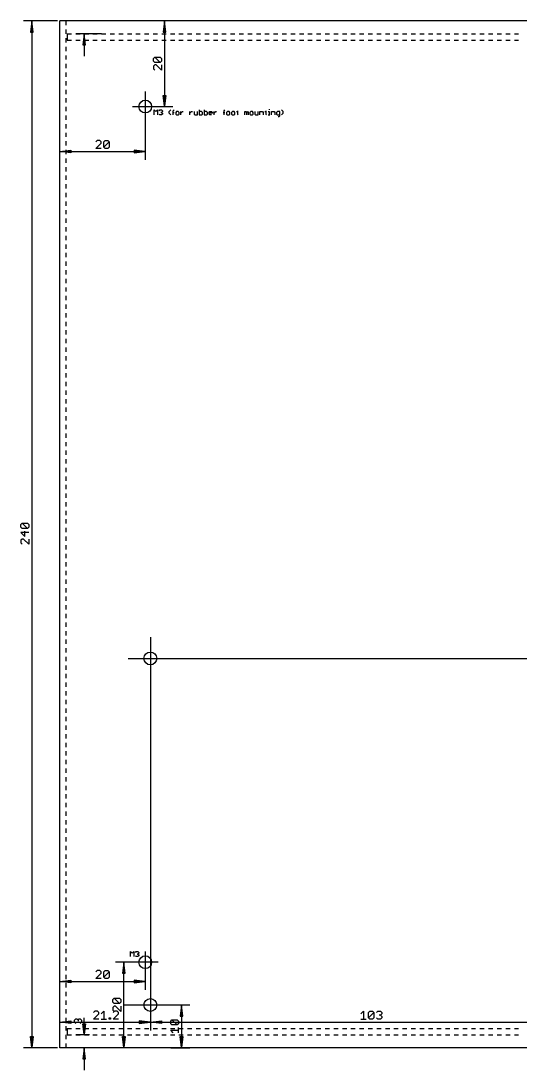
# Model space of a CAD drawing. Extents: x -279 to 630, y -429 to 128.
# Drawn here: x 330.9 to 447.6, y -285.2 to -40 of the extents above; entities that cross this region are included whole.
import ezdxf

# ---------------------------------------------------------------- set-up
doc = ezdxf.new("R2010")
doc.units = 0
doc.layers.add('20', color=7, linetype='CONTINUOUS')
doc.layers.add('47', color=140, linetype='CONTINUOUS')

msp = doc.modelspace()

# ---------------------------------------------------------------- linework, layer by layer
at = {"layer": '20'}
for p, q in [((341.5, -40), (340, -40)), ((340, -280), (340, -40)), ((628.5, -40), (341.5, -40)), ((341.5, -41.0083), (341.5, -40)), ((341.5, -43.0167), (341.5, -42.0083)), ((341.5, -45.025), (341.5, -44.0167)), ((341.75, -43), (342.7605, -43)), ((341.75, -43), (341.75, -44.5)), ((343.7605, -43), (344.771, -43)), ((345.771, -43), (346.7815, -43)), ((347.7815, -43), (348.792, -43)), ((349.792, -43), (350.8024, -43)), ((351.8024, -43), (352.8129, -43)), ((353.8129, -43), (354.8234, -43)), ((355.8234, -43), (356.8339, -43)), ((357.8339, -43), (358.8444, -43)), ((359.8444, -43), (360.8549, -43)), ((361.8549, -43), (362.8654, -43)), ((363.8654, -43), (364.8759, -43)), ((365.8759, -43), (366.8864, -43)), ((367.8864, -43), (368.8969, -43)), ((369.8969, -43), (370.9073, -43)), ((371.9073, -43), (372.9178, -43)), ((373.9178, -43), (374.9283, -43)), ((375.9283, -43), (376.9388, -43)), ((377.9388, -43), (378.9493, -43)), ((379.9493, -43), (380.9598, -43)), ((381.9598, -43), (382.9703, -43)), ((383.9703, -43), (384.9808, -43)), ((385.9808, -43), (386.9913, -43)), ((387.9913, -43), (389.0017, -43)), ((390.0017, -43), (391.0122, -43)), ((392.0122, -43), (393.0227, -43)), ((394.0227, -43), (395.0332, -43)), ((396.0332, -43), (397.0437, -43)), ((398.0437, -43), (399.0542, -43)), ((400.0542, -43), (401.0647, -43)), ((402.0647, -43), (403.0752, -43)), ((404.0752, -43), (405.0857, -43)), ((406.0857, -43), (407.0962, -43)), ((408.0962, -43), (409.1066, -43)), ((410.1066, -43), (411.1171, -43)), ((412.1171, -43), (413.1276, -43)), ((414.1276, -43), (415.1381, -43)), ((416.1381, -43), (417.1486, -43)), ((418.1486, -43), (419.1591, -43)), ((420.1591, -43), (421.1696, -43)), ((422.1696, -43), (423.1801, -43)), ((424.1801, -43), (425.1906, -43)), ((426.1906, -43), (427.2011, -43)), ((428.2011, -43), (429.2115, -43)), ((430.2115, -43), (431.222, -43)), ((432.222, -43), (433.2325, -43)), ((434.2325, -43), (435.243, -43)), ((436.243, -43), (437.2535, -43)), ((438.2535, -43), (439.264, -43)), ((440.264, -43), (441.2745, -43)), ((442.2745, -43), (443.285, -43)), ((444.285, -43), (445.2955, -43)), ((446.2955, -43), (447.3059, -43)), ((341.5, -47.0333), (341.5, -46.025)), ((341.75, -44.5), (342.7605, -44.5)), ((343.7605, -44.5), (344.771, -44.5)), ((345.771, -44.5), (346.7815, -44.5)), ((347.7815, -44.5), (348.792, -44.5)), ((349.792, -44.5), (350.8024, -44.5)), ((351.8024, -44.5), (352.8129, -44.5)), ((353.8129, -44.5), (354.8234, -44.5)), ((355.8234, -44.5), (356.8339, -44.5)), ((357.8339, -44.5), (358.8444, -44.5)), ((359.8444, -44.5), (360.8549, -44.5)), ((361.8549, -44.5), (362.8654, -44.5)), ((363.8654, -44.5), (364.8759, -44.5)), ((365.8759, -44.5), (366.8864, -44.5)), ((367.8864, -44.5), (368.8969, -44.5)), ((369.8969, -44.5), (370.9073, -44.5)), ((371.9073, -44.5), (372.9178, -44.5)), ((373.9178, -44.5), (374.9283, -44.5)), ((375.9283, -44.5), (376.9388, -44.5)), ((377.9388, -44.5), (378.9493, -44.5)), ((379.9493, -44.5), (380.9598, -44.5)), ((381.9598, -44.5), (382.9703, -44.5)), ((383.9703, -44.5), (384.9808, -44.5)), ((385.9808, -44.5), (386.9913, -44.5)), ((387.9913, -44.5), (389.0017, -44.5)), ((390.0017, -44.5), (391.0122, -44.5)), ((392.0122, -44.5), (393.0227, -44.5)), ((394.0227, -44.5), (395.0332, -44.5)), ((396.0332, -44.5), (397.0437, -44.5)), ((398.0437, -44.5), (399.0542, -44.5)), ((400.0542, -44.5), (401.0647, -44.5)), ((402.0647, -44.5), (403.0752, -44.5)), ((404.0752, -44.5), (405.0857, -44.5)), ((406.0857, -44.5), (407.0962, -44.5)), ((408.0962, -44.5), (409.1066, -44.5)), ((410.1066, -44.5), (411.1171, -44.5)), ((412.1171, -44.5), (413.1276, -44.5)), ((414.1276, -44.5), (415.1381, -44.5)), ((416.1381, -44.5), (417.1486, -44.5)), ((418.1486, -44.5), (419.1591, -44.5)), ((420.1591, -44.5), (421.1696, -44.5)), ((422.1696, -44.5), (423.1801, -44.5)), ((424.1801, -44.5), (425.1906, -44.5)), ((426.1906, -44.5), (427.2011, -44.5)), ((428.2011, -44.5), (429.2115, -44.5)), ((430.2115, -44.5), (431.222, -44.5)), ((432.222, -44.5), (433.2325, -44.5)), ((434.2325, -44.5), (435.243, -44.5)), ((436.243, -44.5), (437.2535, -44.5)), ((438.2535, -44.5), (439.264, -44.5)), ((440.264, -44.5), (441.2745, -44.5)), ((442.2745, -44.5), (443.285, -44.5)), ((444.285, -44.5), (445.2955, -44.5)), ((446.2955, -44.5), (447.3059, -44.5)), ((341.5, -49.0417), (341.5, -48.0333)), ((341.5, -51.05), (341.5, -50.0417)), ((341.5, -53.0583), (341.5, -52.05)), ((341.5, -55.0667), (341.5, -54.0583)), ((341.5, -57.075), (341.5, -56.0667)), ((341.5, -59.0833), (341.5, -58.075)), ((341.5, -61.0917), (341.5, -60.0833)), ((341.5, -63.1), (341.5, -62.0917)), ((341.5, -65.1083), (341.5, -64.1)), ((341.5, -67.1167), (341.5, -66.1083)), ((341.5, -69.125), (341.5, -68.1167)), ((341.5, -71.1333), (341.5, -70.125)), ((341.5, -73.1417), (341.5, -72.1333)), ((341.5, -75.15), (341.5, -74.1417)), ((341.5, -77.1583), (341.5, -76.15)), ((341.5, -79.1667), (341.5, -78.1583)), ((341.5, -81.175), (341.5, -80.1667)), ((341.5, -83.1833), (341.5, -82.175)), ((341.5, -85.1917), (341.5, -84.1833)), ((341.5, -87.2), (341.5, -86.1917)), ((341.5, -89.2083), (341.5, -88.2)), ((341.5, -91.2167), (341.5, -90.2083)), ((341.5, -93.225), (341.5, -92.2167)), ((341.5, -95.2333), (341.5, -94.225)), ((341.5, -97.2417), (341.5, -96.2333)), ((341.5, -99.25), (341.5, -98.2417)), ((341.5, -101.2583), (341.5, -100.25)), ((341.5, -103.2667), (341.5, -102.2583)), ((341.5, -105.275), (341.5, -104.2667)), ((341.5, -107.2833), (341.5, -106.275)), ((341.5, -109.2917), (341.5, -108.2833)), ((341.5, -111.3), (341.5, -110.2917)), ((341.5, -113.3083), (341.5, -112.3)), ((341.5, -115.3167), (341.5, -114.3083)), ((341.5, -117.325), (341.5, -116.3167)), ((341.5, -119.3333), (341.5, -118.325)), ((341.5, -121.3417), (341.5, -120.3333)), ((341.5, -123.35), (341.5, -122.3417)), ((341.5, -125.3583), (341.5, -124.35)), ((341.5, -127.3667), (341.5, -126.3583)), ((341.5, -129.375), (341.5, -128.3667)), ((341.5, -131.3833), (341.5, -130.375)), ((341.5, -133.3917), (341.5, -132.3833)), ((341.5, -135.4), (341.5, -134.3917)), ((341.5, -137.4083), (341.5, -136.4)), ((341.5, -139.4167), (341.5, -138.4083)), ((341.5, -141.425), (341.5, -140.4167)), ((341.5, -143.4333), (341.5, -142.425)), ((341.5, -145.4417), (341.5, -144.4333)), ((341.5, -147.45), (341.5, -146.4417)), ((341.5, -149.4583), (341.5, -148.45)), ((341.5, -151.4667), (341.5, -150.4583)), ((341.5, -153.475), (341.5, -152.4667)), ((341.5, -155.4833), (341.5, -154.475)), ((341.5, -157.4917), (341.5, -156.4833)), ((341.5, -159.5), (341.5, -158.4917)), ((341.5, -161.5083), (341.5, -160.5)), ((341.5, -163.5167), (341.5, -162.5083)), ((341.5, -165.525), (341.5, -164.5167)), ((341.5, -167.5333), (341.5, -166.525)), ((341.5, -169.5417), (341.5, -168.5333)), ((341.5, -171.55), (341.5, -170.5417)), ((341.5, -173.5583), (341.5, -172.55)), ((341.5, -175.5667), (341.5, -174.5583)), ((341.5, -177.575), (341.5, -176.5667)), ((341.5, -179.5833), (341.5, -178.575)), ((341.5, -181.5917), (341.5, -180.5833)), ((341.5, -183.6), (341.5, -182.5917)), ((341.5, -185.6083), (341.5, -184.6)), ((341.5, -187.6167), (341.5, -186.6083)), ((341.5, -189.625), (341.5, -188.6167)), ((341.5, -191.6333), (341.5, -190.625)), ((341.5, -193.6417), (341.5, -192.6333)), ((341.5, -195.65), (341.5, -194.6417)), ((341.5, -197.6583), (341.5, -196.65)), ((341.5, -199.6667), (341.5, -198.6583)), ((341.5, -201.675), (341.5, -200.6667)), ((341.5, -203.6833), (341.5, -202.675)), ((341.5, -205.6917), (341.5, -204.6833)), ((341.5, -207.7), (341.5, -206.6917)), ((341.5, -209.7083), (341.5, -208.7)), ((341.5, -211.7167), (341.5, -210.7083)), ((341.5, -213.725), (341.5, -212.7167)), ((341.5, -215.7333), (341.5, -214.725)), ((341.5, -217.7417), (341.5, -216.7333)), ((341.5, -219.75), (341.5, -218.7417)), ((341.5, -221.7583), (341.5, -220.75)), ((341.5, -223.7667), (341.5, -222.7583)), ((341.5, -225.775), (341.5, -224.7667)), ((341.5, -227.7833), (341.5, -226.775)), ((341.5, -229.7917), (341.5, -228.7833)), ((341.5, -231.8), (341.5, -230.7917)), ((341.5, -233.8083), (341.5, -232.8)), ((341.5, -235.8167), (341.5, -234.8083)), ((341.5, -237.825), (341.5, -236.8167)), ((341.5, -239.8333), (341.5, -238.825)), ((341.5, -241.8417), (341.5, -240.8333)), ((341.5, -243.85), (341.5, -242.8417)), ((341.5, -245.8583), (341.5, -244.85)), ((341.5, -247.8667), (341.5, -246.8583)), ((341.5, -249.875), (341.5, -248.8667)), ((341.5, -251.8833), (341.5, -250.875)), ((341.5, -253.8917), (341.5, -252.8833)), ((341.5, -255.9), (341.5, -254.8917)), ((341.5, -257.9083), (341.5, -256.9)), ((341.5, -259.9167), (341.5, -258.9083)), ((341.5, -261.925), (341.5, -260.9167)), ((341.5, -263.9333), (341.5, -262.925)), ((341.5, -265.9417), (341.5, -264.9333)), ((341.5, -267.95), (341.5, -266.9417)), ((341.5, -269.9583), (341.5, -268.95)), ((341.5, -271.9667), (341.5, -270.9583)), ((341.5, -273.975), (341.5, -272.9667)), ((341.5, -275.9833), (341.5, -274.975)), ((341.5, -277.9917), (341.5, -276.9833)), ((341.75, -275.5), (342.7605, -275.5)), ((341.75, -275.5), (341.75, -277)), ((341.75, -277), (342.7605, -277)), ((343.7605, -275.5), (344.771, -275.5)), ((343.7605, -277), (344.771, -277)), ((345.771, -275.5), (346.7815, -275.5)), ((345.771, -277), (346.7815, -277)), ((347.7815, -275.5), (348.792, -275.5)), ((347.7815, -277), (348.792, -277)), ((349.792, -275.5), (350.8024, -275.5)), ((349.792, -277), (350.8024, -277)), ((351.8024, -275.5), (352.8129, -275.5)), ((351.8024, -277), (352.8129, -277)), ((353.8129, -275.5), (354.8234, -275.5)), ((353.8129, -277), (354.8234, -277)), ((355.8234, -275.5), (356.8339, -275.5)), ((355.8234, -277), (356.8339, -277)), ((357.8339, -275.5), (358.8444, -275.5)), ((357.8339, -277), (358.8444, -277)), ((359.8444, -275.5), (360.8549, -275.5)), ((359.8444, -277), (360.8549, -277)), ((361.8549, -275.5), (362.8654, -275.5)), ((361.8549, -277), (362.8654, -277)), ((363.8654, -275.5), (364.8759, -275.5)), ((363.8654, -277), (364.8759, -277)), ((365.8759, -275.5), (366.8864, -275.5)), ((365.8759, -277), (366.8864, -277)), ((367.8864, -275.5), (368.8969, -275.5)), ((367.8864, -277), (368.8969, -277)), ((369.8969, -275.5), (370.9073, -275.5)), ((369.8969, -277), (370.9073, -277)), ((371.9073, -275.5), (372.9178, -275.5)), ((371.9073, -277), (372.9178, -277)), ((373.9178, -275.5), (374.9283, -275.5)), ((373.9178, -277), (374.9283, -277)), ((375.9283, -275.5), (376.9388, -275.5)), ((375.9283, -277), (376.9388, -277)), ((377.9388, -275.5), (378.9493, -275.5)), ((377.9388, -277), (378.9493, -277)), ((379.9493, -275.5), (380.9598, -275.5)), ((379.9493, -277), (380.9598, -277)), ((381.9598, -275.5), (382.9703, -275.5)), ((381.9598, -277), (382.9703, -277)), ((383.9703, -275.5), (384.9808, -275.5)), ((383.9703, -277), (384.9808, -277)), ((385.9808, -275.5), (386.9913, -275.5)), ((385.9808, -277), (386.9913, -277)), ((387.9913, -275.5), (389.0017, -275.5)), ((387.9913, -277), (389.0017, -277)), ((390.0017, -275.5), (391.0122, -275.5)), ((390.0017, -277), (391.0122, -277)), ((392.0122, -275.5), (393.0227, -275.5)), ((392.0122, -277), (393.0227, -277)), ((394.0227, -275.5), (395.0332, -275.5)), ((394.0227, -277), (395.0332, -277)), ((396.0332, -275.5), (397.0437, -275.5)), ((396.0332, -277), (397.0437, -277)), ((398.0437, -275.5), (399.0542, -275.5)), ((398.0437, -277), (399.0542, -277)), ((400.0542, -275.5), (401.0647, -275.5)), ((400.0542, -277), (401.0647, -277)), ((402.0647, -275.5), (403.0752, -275.5)), ((402.0647, -277), (403.0752, -277)), ((404.0752, -275.5), (405.0857, -275.5)), ((404.0752, -277), (405.0857, -277)), ((406.0857, -275.5), (407.0962, -275.5)), ((406.0857, -277), (407.0962, -277)), ((408.0962, -275.5), (409.1066, -275.5)), ((408.0962, -277), (409.1066, -277)), ((410.1066, -275.5), (411.1171, -275.5)), ((410.1066, -277), (411.1171, -277)), ((412.1171, -275.5), (413.1276, -275.5)), ((412.1171, -277), (413.1276, -277)), ((414.1276, -275.5), (415.1381, -275.5)), ((414.1276, -277), (415.1381, -277)), ((416.1381, -275.5), (417.1486, -275.5)), ((416.1381, -277), (417.1486, -277)), ((418.1486, -275.5), (419.1591, -275.5)), ((418.1486, -277), (419.1591, -277)), ((420.1591, -275.5), (421.1696, -275.5)), ((420.1591, -277), (421.1696, -277)), ((422.1696, -275.5), (423.1801, -275.5)), ((422.1696, -277), (423.1801, -277)), ((424.1801, -275.5), (425.1906, -275.5)), ((424.1801, -277), (425.1906, -277)), ((426.1906, -275.5), (427.2011, -275.5)), ((426.1906, -277), (427.2011, -277)), ((428.2011, -275.5), (429.2115, -275.5)), ((428.2011, -277), (429.2115, -277)), ((430.2115, -275.5), (431.222, -275.5)), ((430.2115, -277), (431.222, -277)), ((432.222, -275.5), (433.2325, -275.5)), ((432.222, -277), (433.2325, -277)), ((434.2325, -275.5), (435.243, -275.5)), ((434.2325, -277), (435.243, -277)), ((436.243, -275.5), (437.2535, -275.5)), ((436.243, -277), (437.2535, -277)), ((438.2535, -275.5), (439.264, -275.5)), ((438.2535, -277), (439.264, -277)), ((440.264, -275.5), (441.2745, -275.5)), ((440.264, -277), (441.2745, -277)), ((442.2745, -275.5), (443.285, -275.5)), ((442.2745, -277), (443.285, -277)), ((444.285, -275.5), (445.2955, -275.5)), ((444.285, -277), (445.2955, -277)), ((446.2955, -275.5), (447.3059, -275.5)), ((446.2955, -277), (447.3059, -277)), ((341.5, -280), (341.5, -278.9917)), ((341.5, -280), (340, -280)), ((628.5, -280), (341.5, -280))]:
    msp.add_line(p, q, dxfattribs=at)
for centre in [(360, -60), (361.2, -189), (360, -260), (361.2, -270)]:
    msp.add_circle(centre, 1.5, dxfattribs=at)
at = {"layer": '47'}
for p, q in [((339.5, -40), (331.55, -40)), ((333.5, -40.065), (333.1808, -42.6)), ((333.5, -40.065), (333.24, -42.6)), ((333.5, -40.065), (333.37, -42.6)), ((333.5, -40.065), (333.5, -279.935)), ((333.8192, -42.6), (333.5, -40.065)), ((333.63, -42.6), (333.5, -40.065)), ((333.76, -42.6), (333.5, -40.065)), ((347, -40), (343.8, -40)), ((370.5, -40), (362.55, -40)), ((364.5, -40.065), (364.1808, -42.6)), ((364.5, -40.065), (364.24, -42.6)), ((364.5, -40.065), (364.37, -42.6)), ((364.5, -40.065), (364.5, -59.935)), ((364.8192, -42.6), (364.5, -40.065)), ((364.63, -42.6), (364.5, -40.065)), ((364.76, -42.6), (364.5, -40.065)), ((333.1808, -42.6), (333.8192, -42.6)), ((349.75, -43), (343.8, -43)), ((345.75, -43.065), (345.4308, -45.6)), ((345.75, -43.065), (345.49, -45.6)), ((345.75, -43.065), (345.62, -45.6)), ((345.75, -43.065), (345.75, -48.2)), ((346.0692, -45.6), (345.75, -43.065)), ((345.88, -45.6), (345.75, -43.065)), ((346.01, -45.6), (345.75, -43.065)), ((364.1808, -42.6), (364.8192, -42.6)), ((345.4308, -45.6), (346.0692, -45.6)), ((361.9446, -48.7509), (362.2528, -48.4427)), ((361.9446, -49.3673), (361.9446, -48.7509)), ((362.2528, -48.4427), (363.4856, -48.4427)), ((363.4856, -49.6755), (362.2528, -48.4427)), ((363.4856, -48.4427), (363.7938, -48.7509)), ((363.7938, -48.7509), (363.7938, -49.3673)), ((362.2528, -49.6755), (361.9446, -49.3673)), ((362.2528, -50.2843), (361.9446, -50.5925)), ((361.9446, -50.5925), (361.9446, -51.2089)), ((361.9446, -51.2089), (362.2528, -51.5171)), ((363.4856, -49.6755), (362.2528, -49.6755)), ((362.561, -50.2843), (362.2528, -50.2843)), ((363.7938, -51.5171), (362.561, -50.2843)), ((363.7938, -49.3673), (363.4856, -49.6755)), ((363.7938, -50.2843), (363.7938, -51.5171)), ((360, -56.5), (360, -72.45)), ((364.5, -59.935), (364.1808, -57.4)), ((364.1808, -57.4), (364.8192, -57.4)), ((364.5, -59.935), (364.24, -57.4)), ((364.5, -59.935), (364.37, -57.4)), ((364.8192, -57.4), (364.5, -59.935)), ((364.63, -57.4), (364.5, -59.935)), ((364.76, -57.4), (364.5, -59.935)), ((357, -60), (366.45, -60)), ((362.0508, -61.9492), (362.0508, -60.7798)), ((362.0508, -60.7798), (362.4406, -61.1696)), ((362.4406, -61.1696), (362.8304, -60.7798)), ((362.8304, -60.7798), (362.8304, -61.9492)), ((363.2202, -60.9747), (363.4151, -60.7798)), ((363.4151, -60.7798), (363.8049, -60.7798)), ((363.8049, -60.7798), (363.9998, -60.9747)), ((363.9998, -61.1696), (363.8049, -61.3645)), ((363.9998, -60.9747), (363.9998, -61.1696)), ((365.559, -61.1696), (365.9488, -60.7798)), ((365.559, -61.5594), (365.559, -61.1696)), ((366.5335, -60.9747), (366.7284, -60.7798)), ((366.5335, -61.9492), (366.5335, -60.9747)), ((367.3131, -61.1696), (367.1182, -61.3645)), ((367.7029, -61.1696), (367.3131, -61.1696)), ((367.8978, -61.3645), (367.7029, -61.1696)), ((368.2876, -61.9492), (368.2876, -61.1696)), ((368.2876, -61.5594), (368.6774, -61.1696)), ((368.6774, -61.1696), (368.8723, -61.1696)), ((370.4315, -61.9492), (370.4315, -61.1696)), ((370.4315, -61.5594), (370.8213, -61.1696)), ((370.8213, -61.1696), (371.0162, -61.1696)), ((371.406, -61.1696), (371.406, -61.7543)), ((372.1856, -61.9492), (372.1856, -61.1696)), ((372.5754, -60.7798), (372.5754, -61.9492)), ((373.1601, -61.1696), (372.5754, -61.1696)), ((373.355, -61.3645), (373.1601, -61.1696)), ((373.7448, -60.7798), (373.7448, -61.9492)), ((374.3295, -61.1696), (373.7448, -61.1696)), ((374.5244, -61.3645), (374.3295, -61.1696)), ((374.9142, -61.3645), (375.1091, -61.1696)), ((375.1091, -61.1696), (375.4989, -61.1696)), ((375.4989, -61.1696), (375.6938, -61.3645)), ((376.0836, -61.9492), (376.0836, -61.1696)), ((376.0836, -61.5594), (376.4734, -61.1696)), ((376.4734, -61.1696), (376.6683, -61.1696)), ((378.4223, -60.9747), (378.6173, -60.7798)), ((378.4223, -61.9492), (378.4223, -60.9747)), ((379.2019, -61.1696), (379.007, -61.3645)), ((379.5917, -61.1696), (379.2019, -61.1696)), ((379.7866, -61.3645), (379.5917, -61.1696)), ((380.3713, -61.1696), (380.1764, -61.3645)), ((380.7611, -61.1696), (380.3713, -61.1696)), ((380.956, -61.3645), (380.7611, -61.1696)), ((381.3458, -61.1696), (381.7356, -61.1696)), ((381.5407, -60.9747), (381.5407, -61.7543)), ((383.2948, -61.9492), (383.2948, -61.1696)), ((383.2948, -61.1696), (383.4897, -61.1696)), ((383.4897, -61.1696), (383.6846, -61.3645)), ((383.6846, -61.3645), (383.8795, -61.1696)), ((383.8795, -61.1696), (384.0744, -61.3645)), ((384.6591, -61.1696), (384.4642, -61.3645)), ((385.0489, -61.1696), (384.6591, -61.1696)), ((385.2438, -61.3645), (385.0489, -61.1696)), ((385.6336, -61.1696), (385.6336, -61.7543)), ((386.4132, -61.9492), (386.4132, -61.1696)), ((386.803, -61.9492), (386.803, -61.1696)), ((386.803, -61.1696), (387.3877, -61.1696)), ((387.3877, -61.1696), (387.5826, -61.3645)), ((387.9724, -61.1696), (388.3622, -61.1696)), ((388.1673, -60.9747), (388.1673, -61.7543)), ((388.752, -61.1696), (388.9469, -61.1696)), ((388.9469, -60.5849), (388.9469, -60.7798)), ((388.9469, -61.1696), (388.9469, -61.9492)), ((389.5316, -61.9492), (389.5316, -61.1696)), ((389.5316, -61.1696), (390.1163, -61.1696)), ((390.1163, -61.1696), (390.3112, -61.3645)), ((390.8959, -61.1696), (390.701, -61.3645)), ((391.4806, -61.1696), (390.8959, -61.1696)), ((391.4806, -62.1441), (391.4806, -61.1696)), ((392.2602, -61.1696), (391.8704, -60.7798)), ((392.2602, -61.5594), (392.2602, -61.1696)), ((363.4151, -61.9492), (363.2202, -61.7543)), ((363.8049, -61.9492), (363.4151, -61.9492)), ((363.8049, -61.3645), (363.61, -61.3645)), ((363.8049, -61.3645), (363.9998, -61.5594)), ((363.9998, -61.7543), (363.8049, -61.9492)), ((363.9998, -61.5594), (363.9998, -61.7543)), ((365.9488, -61.9492), (365.559, -61.5594)), ((366.3386, -61.3645), (366.7284, -61.3645)), ((367.1182, -61.3645), (367.1182, -61.7543)), ((367.1182, -61.7543), (367.3131, -61.9492)), ((367.3131, -61.9492), (367.7029, -61.9492)), ((367.7029, -61.9492), (367.8978, -61.7543)), ((367.8978, -61.7543), (367.8978, -61.3645)), ((371.406, -61.7543), (371.6009, -61.9492)), ((371.6009, -61.9492), (372.1856, -61.9492)), ((372.5754, -61.9492), (373.1601, -61.9492)), ((373.1601, -61.9492), (373.355, -61.7543)), ((373.355, -61.7543), (373.355, -61.3645)), ((373.7448, -61.9492), (374.3295, -61.9492)), ((374.3295, -61.9492), (374.5244, -61.7543)), ((374.5244, -61.7543), (374.5244, -61.3645)), ((374.9142, -61.7543), (374.9142, -61.3645)), ((375.6938, -61.5594), (374.9142, -61.5594)), ((375.1091, -61.9492), (374.9142, -61.7543)), ((375.4989, -61.9492), (375.1091, -61.9492)), ((375.6938, -61.3645), (375.6938, -61.5594)), ((378.2275, -61.3645), (378.6173, -61.3645)), ((379.007, -61.3645), (379.007, -61.7543)), ((379.007, -61.7543), (379.2019, -61.9492)), ((379.2019, -61.9492), (379.5917, -61.9492)), ((379.5917, -61.9492), (379.7866, -61.7543)), ((379.7866, -61.7543), (379.7866, -61.3645)), ((380.1764, -61.3645), (380.1764, -61.7543)), ((380.1764, -61.7543), (380.3713, -61.9492)), ((380.3713, -61.9492), (380.7611, -61.9492)), ((380.7611, -61.9492), (380.956, -61.7543)), ((380.956, -61.7543), (380.956, -61.3645)), ((381.5407, -61.7543), (381.7356, -61.9492)), ((383.6846, -61.3645), (383.6846, -61.9492)), ((384.0744, -61.3645), (384.0744, -61.9492)), ((384.4642, -61.3645), (384.4642, -61.7543)), ((384.4642, -61.7543), (384.6591, -61.9492)), ((384.6591, -61.9492), (385.0489, -61.9492)), ((385.0489, -61.9492), (385.2438, -61.7543)), ((385.2438, -61.7543), (385.2438, -61.3645)), ((385.6336, -61.7543), (385.8285, -61.9492)), ((385.8285, -61.9492), (386.4132, -61.9492)), ((387.5826, -61.3645), (387.5826, -61.9492)), ((388.1673, -61.7543), (388.3622, -61.9492)), ((388.752, -61.9492), (389.1418, -61.9492)), ((390.3112, -61.3645), (390.3112, -61.9492)), ((390.701, -61.3645), (390.701, -61.7543)), ((390.701, -61.7543), (390.8959, -61.9492)), ((390.8959, -61.9492), (391.4806, -61.9492)), ((391.0908, -62.339), (391.2857, -62.339)), ((391.2857, -62.339), (391.4806, -62.1441)), ((391.8704, -61.9492), (392.2602, -61.5594)), ((340, -71), (340, -68.55)), ((348.7911, -67.9446), (348.4829, -68.2528)), ((348.4829, -69.7938), (349.7157, -68.561)), ((349.4075, -67.9446), (348.7911, -67.9446)), ((349.7157, -68.2528), (349.4075, -67.9446)), ((349.7157, -68.561), (349.7157, -68.2528)), ((350.3245, -68.2528), (350.6327, -67.9446)), ((350.3245, -69.4856), (350.3245, -68.2528)), ((350.3245, -69.4856), (351.5573, -68.2528)), ((350.6327, -67.9446), (351.2491, -67.9446)), ((351.2491, -67.9446), (351.5573, -68.2528)), ((351.5573, -68.2528), (351.5573, -69.4856)), ((340.065, -70.5), (342.6, -70.1808)), ((340.065, -70.5), (342.6, -70.24)), ((340.065, -70.5), (342.6, -70.37)), ((340.065, -70.5), (359.935, -70.5)), ((342.6, -70.8192), (340.065, -70.5)), ((342.6, -70.63), (340.065, -70.5)), ((342.6, -70.76), (340.065, -70.5)), ((342.6, -70.1808), (342.6, -70.8192)), ((349.7157, -69.7938), (348.4829, -69.7938)), ((350.6327, -69.7938), (350.3245, -69.4856)), ((351.2491, -69.7938), (350.6327, -69.7938)), ((351.5573, -69.4856), (351.2491, -69.7938)), ((359.935, -70.5), (357.4, -70.1808)), ((357.4, -70.1808), (357.4, -70.8192)), ((359.935, -70.5), (357.4, -70.24)), ((359.935, -70.5), (357.4, -70.37)), ((357.4, -70.8192), (359.935, -70.5)), ((357.4, -70.63), (359.935, -70.5)), ((357.4, -70.76), (359.935, -70.5)), ((330.9446, -157.7082), (331.2528, -157.4)), ((330.9446, -158.3246), (330.9446, -157.7082)), ((331.2528, -158.6328), (330.9446, -158.3246)), ((331.2528, -157.4), (332.4856, -157.4)), ((332.4856, -158.6328), (331.2528, -157.4)), ((332.4856, -158.6328), (331.2528, -158.6328)), ((331.8692, -160.4744), (331.8692, -159.2416)), ((332.4856, -157.4), (332.7938, -157.7082)), ((332.7938, -158.3246), (332.4856, -158.6328)), ((332.7938, -157.7082), (332.7938, -158.3246)), ((332.7938, -159.5498), (330.9446, -159.5498)), ((330.9446, -159.5498), (331.8692, -160.4744)), ((331.2528, -161.0832), (330.9446, -161.3913)), ((330.9446, -161.3913), (330.9446, -162.0077)), ((331.561, -161.0832), (331.2528, -161.0832)), ((332.7938, -162.3159), (331.561, -161.0832)), ((332.7938, -161.0832), (332.7938, -162.3159)), ((330.9446, -162.0077), (331.2528, -162.3159)), ((361.2, -184), (361.2, -275.95)), ((356, -189), (470.95, -189)), ((356.5508, -258.6992), (356.5508, -257.5298)), ((356.5508, -257.5298), (356.9406, -257.9196)), ((356.9406, -257.9196), (357.3304, -257.5298)), ((357.3304, -257.5298), (357.3304, -258.6992)), ((357.7202, -257.7247), (357.9151, -257.5298)), ((357.9151, -258.6992), (357.7202, -258.5043)), ((357.9151, -257.5298), (358.3049, -257.5298)), ((358.3049, -258.6992), (357.9151, -258.6992)), ((358.3049, -258.1145), (358.11, -258.1145)), ((358.3049, -257.5298), (358.4998, -257.7247)), ((358.4998, -257.9196), (358.3049, -258.1145)), ((358.3049, -258.1145), (358.4998, -258.3094)), ((358.4998, -258.5043), (358.3049, -258.6992)), ((358.4998, -257.7247), (358.4998, -257.9196)), ((358.4998, -258.3094), (358.4998, -258.5043)), ((360, -257.5), (360, -266.45)), ((348.7911, -261.9446), (348.4829, -262.2528)), ((349.4075, -261.9446), (348.7911, -261.9446)), ((349.7157, -262.2528), (349.4075, -261.9446)), ((349.7157, -262.561), (349.7157, -262.2528)), ((350.3245, -262.2528), (350.6327, -261.9446)), ((350.3245, -263.4856), (350.3245, -262.2528)), ((350.3245, -263.4856), (351.5573, -262.2528)), ((350.6327, -261.9446), (351.2491, -261.9446)), ((351.2491, -261.9446), (351.5573, -262.2528)), ((351.5573, -262.2528), (351.5573, -263.4856)), ((363, -260), (353.05, -260)), ((355, -260.065), (354.6808, -262.6)), ((355, -260.065), (354.74, -262.6)), ((355, -260.065), (354.87, -262.6)), ((355, -279.935), (355, -260.065)), ((355.3192, -262.6), (355, -260.065)), ((355.13, -262.6), (355, -260.065)), ((355.26, -262.6), (355, -260.065)), ((340, -265), (340, -262.55)), ((340.065, -264.5), (342.6, -264.1808)), ((340.065, -264.5), (342.6, -264.24)), ((340.065, -264.5), (342.6, -264.37)), ((340.065, -264.5), (359.935, -264.5)), ((342.6, -264.8192), (340.065, -264.5)), ((342.6, -264.63), (340.065, -264.5)), ((342.6, -264.76), (340.065, -264.5)), ((342.6, -264.1808), (342.6, -264.8192)), ((348.4829, -263.7938), (349.7157, -262.561)), ((349.7157, -263.7938), (348.4829, -263.7938)), ((350.6327, -263.7938), (350.3245, -263.4856)), ((351.2491, -263.7938), (350.6327, -263.7938)), ((351.5573, -263.4856), (351.2491, -263.7938)), ((354.6808, -262.6), (355.3192, -262.6)), ((359.935, -264.5), (357.4, -264.1808)), ((357.4, -264.1808), (357.4, -264.8192)), ((359.935, -264.5), (357.4, -264.24)), ((359.935, -264.5), (357.4, -264.37)), ((357.4, -264.8192), (359.935, -264.5)), ((357.4, -264.63), (359.935, -264.5)), ((357.4, -264.76), (359.935, -264.5)), ((361.2, -264), (361.2, -275.95)), ((352.4446, -268.7509), (352.7528, -268.4427)), ((352.4446, -269.3673), (352.4446, -268.7509)), ((352.7528, -269.6755), (352.4446, -269.3673)), ((352.7528, -268.4427), (353.9856, -268.4427)), ((353.9856, -269.6755), (352.7528, -268.4427)), ((353.9856, -269.6755), (352.7528, -269.6755)), ((353.9856, -268.4427), (354.2938, -268.7509)), ((354.2938, -269.3673), (353.9856, -269.6755)), ((354.2938, -268.7509), (354.2938, -269.3673)), ((340, -277), (340, -272.05)), ((348.1951, -271.4446), (347.8869, -271.7528)), ((347.8869, -273.2938), (349.1197, -272.061)), ((348.8115, -271.4446), (348.1951, -271.4446)), ((349.1197, -271.7528), (348.8115, -271.4446)), ((349.1197, -272.061), (349.1197, -271.7528)), ((349.7284, -272.061), (350.3448, -271.4446)), ((350.3448, -271.4446), (350.3448, -273.2938)), ((352.7528, -270.2843), (352.4446, -270.5925)), ((352.4446, -270.5925), (352.4446, -271.2089)), ((352.4446, -271.2089), (352.7528, -271.5171)), ((352.799, -271.4446), (352.4908, -271.7528)), ((352.4908, -273.2938), (353.7236, -272.061)), ((353.061, -270.2843), (352.7528, -270.2843)), ((353.4154, -271.4446), (352.799, -271.4446)), ((354.2938, -271.5171), (353.061, -270.2843)), ((353.7236, -271.7528), (353.4154, -271.4446)), ((353.7236, -272.061), (353.7236, -271.7528)), ((354.2938, -270.2843), (354.2938, -271.5171)), ((355, -270), (370.45, -270)), ((368.5, -270.065), (368.1808, -272.6)), ((368.5, -270.065), (368.24, -272.6)), ((368.5, -270.065), (368.37, -272.6)), ((368.5, -270.065), (368.5, -279.935)), ((368.8192, -272.6), (368.5, -270.065)), ((368.63, -272.6), (368.5, -270.065)), ((368.76, -272.6), (368.5, -270.065)), ((410.3841, -272.061), (411.0005, -271.4446)), ((411.0005, -271.4446), (411.0005, -273.2938)), ((412.2256, -271.7528), (412.5338, -271.4446)), ((412.2256, -272.9856), (412.2256, -271.7528)), ((412.2256, -272.9856), (413.4584, -271.7528)), ((412.5338, -271.4446), (413.1502, -271.4446)), ((413.1502, -271.4446), (413.4584, -271.7528)), ((413.4584, -271.7528), (413.4584, -272.9856)), ((414.0672, -271.7528), (414.3754, -271.4446)), ((414.3754, -271.4446), (414.9918, -271.4446)), ((414.9918, -271.4446), (415.3, -271.7528)), ((415.3, -272.061), (414.9918, -272.3692)), ((415.3, -271.7528), (415.3, -272.061)), ((340.065, -274), (342.6, -273.6808)), ((340.065, -274), (342.6, -273.74)), ((340.065, -274), (342.6, -273.87)), ((340.065, -274), (361.135, -274)), ((342.6, -274.3192), (340.065, -274)), ((342.6, -274.13), (340.065, -274)), ((342.6, -274.26), (340.065, -274)), ((342.6, -273.6808), (342.6, -274.3192)), ((343.485, -273.5103), (343.752, -273.2434)), ((343.485, -274.0442), (343.485, -273.5103)), ((343.752, -274.3111), (343.485, -274.0442)), ((343.752, -273.2434), (344.0189, -273.2434)), ((344.0189, -273.2434), (344.2858, -273.5103)), ((344.2858, -273.5103), (344.5527, -273.2434)), ((344.2858, -273.5103), (344.2858, -273.7772)), ((344.5527, -273.2434), (344.8197, -273.2434)), ((344.8197, -273.2434), (345.0866, -273.5103)), ((345.0866, -274.0442), (344.8197, -274.3111)), ((345.0866, -273.5103), (345.0866, -274.0442)), ((345.75, -276.935), (345.4308, -274.4)), ((345.4308, -274.4), (346.0692, -274.4)), ((345.75, -276.935), (345.49, -274.4)), ((345.75, -276.935), (345.62, -274.4)), ((345.75, -276.935), (345.75, -272.9808)), ((346.0692, -274.4), (345.75, -276.935)), ((345.88, -274.4), (345.75, -276.935)), ((346.01, -274.4), (345.75, -276.935)), ((349.1197, -273.2938), (347.8869, -273.2938)), ((349.7284, -273.2938), (350.9612, -273.2938)), ((351.57, -273.2938), (351.57, -272.9856)), ((351.57, -272.9856), (351.8782, -272.9856)), ((351.8782, -273.2938), (351.57, -273.2938)), ((351.8782, -272.9856), (351.8782, -273.2938)), ((353.7236, -273.2938), (352.4908, -273.2938)), ((361.135, -274), (358.6, -273.6808)), ((358.6, -273.6808), (358.6, -274.3192)), ((361.135, -274), (358.6, -273.74)), ((361.135, -274), (358.6, -273.87)), ((358.6, -274.3192), (361.135, -274)), ((358.6, -274.13), (361.135, -274)), ((358.6, -274.26), (361.135, -274)), ((361.265, -274), (363.8, -273.6808)), ((361.265, -274), (363.8, -273.74)), ((361.265, -274), (363.8, -273.87)), ((361.265, -274), (464.135, -274)), ((363.8, -274.3192), (361.265, -274)), ((363.8, -274.13), (361.265, -274)), ((363.8, -274.26), (361.265, -274)), ((363.8, -273.6808), (363.8, -274.3192)), ((365.9446, -273.7509), (366.2528, -273.4427)), ((365.9446, -274.3673), (365.9446, -273.7509)), ((366.2528, -274.6755), (365.9446, -274.3673)), ((366.2528, -273.4427), (367.4856, -273.4427)), ((367.4856, -274.6755), (366.2528, -273.4427)), ((367.4856, -273.4427), (367.7938, -273.7509)), ((367.7938, -274.3673), (367.4856, -274.6755)), ((367.7938, -273.7509), (367.7938, -274.3673)), ((368.1808, -272.6), (368.8192, -272.6)), ((410.3841, -273.2938), (411.6168, -273.2938)), ((412.5338, -273.2938), (412.2256, -272.9856)), ((413.1502, -273.2938), (412.5338, -273.2938)), ((413.4584, -272.9856), (413.1502, -273.2938)), ((414.3754, -273.2938), (414.0672, -272.9856)), ((414.9918, -273.2938), (414.3754, -273.2938)), ((414.9918, -272.3692), (414.6836, -272.3692)), ((414.9918, -272.3692), (415.3, -272.6774)), ((415.3, -272.9856), (414.9918, -273.2938)), ((415.3, -272.6774), (415.3, -272.9856)), ((347, -277), (343.8, -277)), ((366.561, -276.5171), (365.9446, -275.9007)), ((365.9446, -275.9007), (367.7938, -275.9007)), ((367.4856, -274.6755), (366.2528, -274.6755)), ((367.7938, -276.5171), (367.7938, -275.2843)), ((333.5, -279.935), (333.1808, -277.4)), ((333.1808, -277.4), (333.8192, -277.4)), ((333.5, -279.935), (333.24, -277.4)), ((333.5, -279.935), (333.37, -277.4)), ((333.8192, -277.4), (333.5, -279.935)), ((333.63, -277.4), (333.5, -279.935)), ((333.76, -277.4), (333.5, -279.935)), ((355, -279.935), (354.6808, -277.4)), ((354.6808, -277.4), (355.3192, -277.4)), ((355, -279.935), (354.74, -277.4)), ((355, -279.935), (354.87, -277.4)), ((355.3192, -277.4), (355, -279.935)), ((355.13, -277.4), (355, -279.935)), ((355.26, -277.4), (355, -279.935)), ((368.5, -279.935), (368.1808, -277.4)), ((368.1808, -277.4), (368.8192, -277.4)), ((368.5, -279.935), (368.24, -277.4)), ((368.5, -279.935), (368.37, -277.4)), ((368.8192, -277.4), (368.5, -279.935)), ((368.63, -277.4), (368.5, -279.935)), ((368.76, -277.4), (368.5, -279.935)), ((339.5, -280), (331.55, -280)), ((349.75, -280), (343.8, -280)), ((345.75, -280.065), (345.4308, -282.6)), ((345.75, -280.065), (345.49, -282.6)), ((345.75, -280.065), (345.62, -282.6)), ((345.75, -280.065), (345.75, -285.2)), ((346.0692, -282.6), (345.75, -280.065)), ((345.88, -282.6), (345.75, -280.065)), ((346.01, -282.6), (345.75, -280.065)), ((361, -280), (353.05, -280)), ((366, -280), (370.45, -280)), ((345.4308, -282.6), (346.0692, -282.6))]:
    msp.add_line(p, q, dxfattribs=at)

doc.saveas('drawing.dxf')
